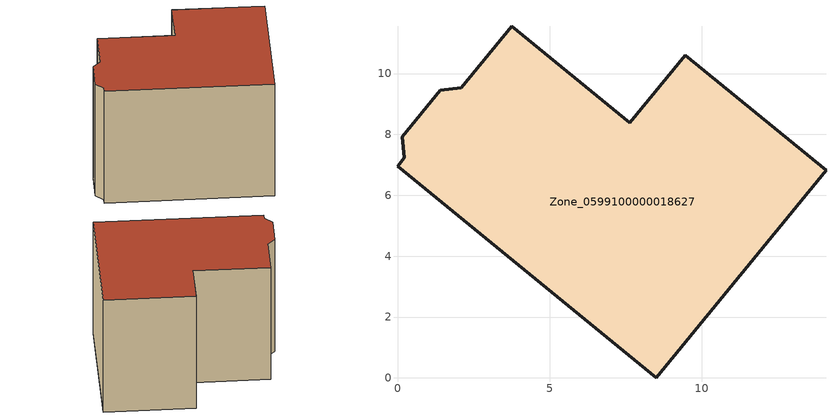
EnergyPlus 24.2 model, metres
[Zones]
Zone_0599100000018627
 floor ground (C_G): 1.4,9.46 2.1,9.53 3.75,11.56 7.63,8.38 9.45,10.6 14.08,6.82 8.5,0 0,6.95 0.22,7.23 0.15,7.93 z0
 wall outside (C_F): 8.5,0 14.08,6.82 9.45,10.6 7.63,8.38 3.75,11.56 2.1,9.53 1.4,9.46 0.15,7.93 0.22,7.23 0,6.95 8.5,0 z0:8.71
 roof outside (C_R): 0.22,7.23 0,6.95 8.5,0 14.08,6.82 9.45,10.6 7.63,8.38 3.75,11.56 2.1,9.53 1.4,9.46 0.15,7.93 z8.71
[BUILDING]
Pand.0599100000018627: North Axis=0; Terrain=City; Loads Convergence Tolerance Value=0.04; Temperature Convergence Tolerance Value=0.4; Solar Distribution=FullExterior; Maximum Number of Warmup Days=25; Minimum Number of Warmup Days=1
[Site:Location]
Rotterdam.The.Hague.AP_ZH_NLD Design_Conditions: Latitude=51.96; Longitude=4.45; Time Zone=1; Elevation=-4.5
[SITE:GROUNDTEMPERATURE:BUILDINGSURFACE]
18, 18, 18, 18, 18, 18, 18, 18, 18, 18, 18, 18
[MATERIAL] Thermal Absorptance=0.9; Solar Absorptance=0.7; Visible Absorptance=0.7
Name | Roughness | Thickness | Conductivity | Density | Specific Heat
G.TC.1946-1964 | MediumSmooth | 0.15 | 1 | 540 | 1210
F.TC.1946-1964 | Rough | 0.3 | 0.857143 | 1920 | 840
R.TC.1946-1964 | MediumRough | 0.2 | 0.235294 | 1500 | 1000
[CONSTRUCTION]
C_G: G.TC.1946-1964
C_F: F.TC.1946-1964
C_R: R.TC.1946-1964
[ZONE]
Zone_0599100000018627: Type=1; Multiplier=1; Ceiling Height=Autocalculate; Volume=Autocalculate; Floor Area=autocalculate; Part of Total Floor Area=Yes
[ZONEINFILTRATION:DESIGNFLOWRATE]
Infil_Zone_0599100000018627: Zone or ZoneList or Space or SpaceList=Zone_0599100000018627; Schedule=AlwaysOn; Design Flow Rate Calculation Method=Flow/Area; Flow Rate per Floor Area=0.003; Constant Term Coefficient=1; Temperature Term Coefficient=0; Velocity Term Coefficient=0; Velocity Squared Term Coefficient=0
[HVACTEMPLATE:ZONE:IDEALLOADSAIRSYSTEM]
Zone_0599100000018627: Maximum Heating Supply Air Temperature=50; Minimum Cooling Supply Air Temperature=13; Maximum Heating Supply Air Humidity Ratio=0.0156; Minimum Cooling Supply Air Humidity Ratio=0.0077; Heating Limit=NoLimit; Cooling Limit=NoLimit; Dehumidification Control Type=ConstantSensibleHeatRatio; Cooling Sensible Heat Ratio=0.7; Dehumidification Setpoint=60; Humidification Control Type=None; Humidification Setpoint=30; Outdoor Air Method=None; Outdoor Air Flow Rate per Person=0.00944; Outdoor Air Flow Rate per Zone Floor Area=0; Outdoor Air Flow Rate per Zone=0; Demand Controlled Ventilation Type=None; Outdoor Air Economizer Type=NoEconomizer; Heat Recovery Type=None; Sensible Heat Recovery Effectiveness=0.7; Latent Heat Recovery Effectiveness=0.65
[ZONECONTROL:THERMOSTAT]
ThermostatControl_Zone_0599100000018627: Zone or ZoneList=Zone_0599100000018627; Control Type Schedule=DualSetpointControlType; Control 1=Thermostat_Zone_0599100000018627; Temperature Difference Between Cutout And Setpoint=0
[THERMOSTATSETPOINT:DUALSETPOINT]
Thermostat_Zone_0599100000018627: Heating Setpoint Temperature Schedule=HeatingSetpoint_Zone_0599100000018627; Cooling Setpoint Temperature Schedule=CoolingSetpoint_Zone_0599100000018627
[SCHEDULE:COMPACT]
HeatingSetpoint_Zone_0599100000018627: Through: 12/31, For: AllDays, Until: 24:00, 21
CoolingSetpoint_Zone_0599100000018627: Through: 12/31, For: AllDays, Until: 24:00, 24
DualSetpointControlType: Through: 12/31, For: AllDays, Until: 24:00, 4
AlwaysOn: Through: 12/31, For: AllDays, Until: 24:00, 1
